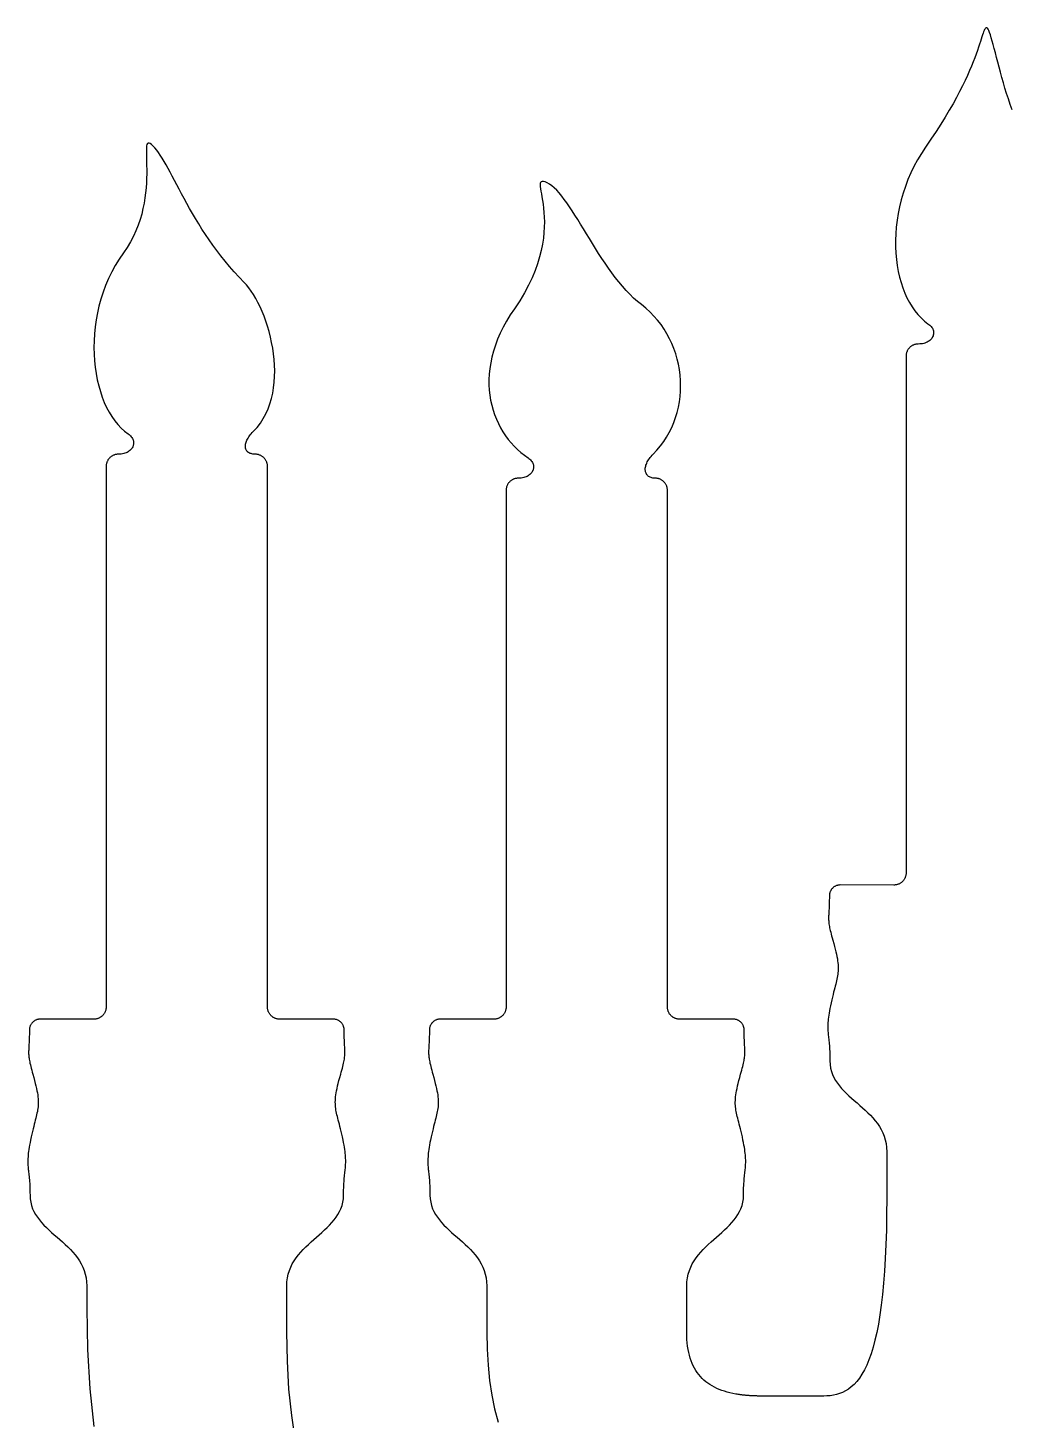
# Model space of a CAD drawing. Extents: x -14 to 98, y -16 to 114.
# Drawn here: x 11.45 to 42.69, y 69.79 to 114 of the extents above; entities that cross this region are included whole.
import ezdxf

# ---------------------------------------------------------------- set-up
doc = ezdxf.new("R2010")
doc.units = 0
doc.layers.get('0').update_dxf_attribs({"linetype": 'CONTINUOUS'})

msp = doc.modelspace()

# ---------------------------------------------------------------- linework, layer by layer
at = {"color": 7}
for points in [[(41.881, 113.996), (41.862, 113.994), (41.844, 113.984), (41.827, 113.967), (41.811, 113.943), (41.796, 113.911), (41.78, 113.872), (41.763, 113.825), (41.745, 113.77), (41.726, 113.708), (41.704, 113.638), (41.68, 113.559), (41.653, 113.473), (41.622, 113.379), (41.588, 113.276), (41.549, 113.165), (41.505, 113.046), (41.455, 112.919), (41.4, 112.783), (41.339, 112.638), (41.271, 112.485), (41.195, 112.323), (41.112, 112.153), (41.02, 111.973), (40.92, 111.785), (40.811, 111.587), (40.692, 111.381), (40.564, 111.165), (40.424, 110.94), (40.274, 110.706), (40.112, 110.462), (39.938, 110.209)], [(42.691, 111.397), (42.629, 111.565), (42.57, 111.737), (42.513, 111.909), (42.46, 112.081), (42.409, 112.253), (42.361, 112.422), (42.315, 112.589), (42.272, 112.751), (42.231, 112.908), (42.192, 113.059), (42.155, 113.202), (42.12, 113.338), (42.087, 113.463), (42.056, 113.578), (42.027, 113.681), (41.999, 113.772), (41.973, 113.849), (41.948, 113.91), (41.925, 113.956), (41.902, 113.985), (41.881, 113.996)], [(15.426, 110.244), (15.374, 110.292), (15.331, 110.322), (15.296, 110.337), (15.269, 110.336), (15.247, 110.321), (15.232, 110.292), (15.221, 110.249), (15.214, 110.193), (15.211, 110.125), (15.211, 110.046), (15.212, 109.956), (15.215, 109.856), (15.218, 109.746), (15.221, 109.627), (15.222, 109.499), (15.222, 109.364), (15.219, 109.222), (15.213, 109.074), (15.203, 108.92), (15.188, 108.761), (15.167, 108.597), (15.14, 108.429), (15.105, 108.258), (15.063, 108.085), (15.013, 107.91), (14.953, 107.733), (14.882, 107.556), (14.801, 107.379), (14.709, 107.203), (14.604, 107.027), (14.486, 106.854)], [(18.316, 105.914), (18.155, 106.079), (18.001, 106.246), (17.853, 106.415), (17.711, 106.585), (17.575, 106.756), (17.445, 106.927), (17.32, 107.098), (17.201, 107.268), (17.087, 107.438), (16.977, 107.607), (16.872, 107.774), (16.772, 107.94), (16.676, 108.103), (16.584, 108.264), (16.495, 108.422), (16.411, 108.576), (16.329, 108.727), (16.251, 108.874), (16.176, 109.016), (16.103, 109.153), (16.033, 109.286), (15.966, 109.413), (15.9, 109.534), (15.836, 109.648), (15.774, 109.756), (15.714, 109.857), (15.655, 109.951), (15.596, 110.037), (15.539, 110.115), (15.482, 110.184), (15.426, 110.244)], [(39.938, 110.209), (39.806, 110.009), (39.684, 109.805), (39.572, 109.598), (39.471, 109.388), (39.38, 109.176), (39.298, 108.962), (39.227, 108.747), (39.165, 108.531), (39.113, 108.315), (39.07, 108.099), (39.036, 107.885), (39.011, 107.672), (38.995, 107.46), (38.988, 107.252), (38.989, 107.046), (38.998, 106.844), (39.015, 106.646), (39.041, 106.453), (39.074, 106.265), (39.115, 106.082), (39.163, 105.906), (39.218, 105.737), (39.281, 105.575), (39.35, 105.42), (39.427, 105.274), (39.51, 105.137), (39.599, 105.009), (39.695, 104.892), (39.796, 104.784), (39.904, 104.688), (40.017, 104.603)], [(27.932, 109.075), (27.865, 109.102), (27.812, 109.117), (27.771, 109.119), (27.741, 109.11), (27.721, 109.088), (27.71, 109.056), (27.707, 109.011), (27.71, 108.956), (27.719, 108.889), (27.731, 108.812), (27.747, 108.725), (27.764, 108.627), (27.782, 108.519), (27.8, 108.401), (27.816, 108.273), (27.829, 108.136), (27.838, 107.989), (27.842, 107.833), (27.84, 107.669), (27.83, 107.496), (27.811, 107.314), (27.783, 107.124), (27.743, 106.927), (27.692, 106.721), (27.627, 106.507), (27.547, 106.287), (27.452, 106.059), (27.34, 105.824), (27.211, 105.582), (27.062, 105.333), (26.892, 105.079)], [(30.921, 105.207), (30.796, 105.308), (30.673, 105.417), (30.552, 105.535), (30.434, 105.659), (30.318, 105.791), (30.204, 105.928), (30.092, 106.071), (29.982, 106.218), (29.875, 106.368), (29.769, 106.522), (29.665, 106.677), (29.564, 106.834), (29.464, 106.992), (29.366, 107.149), (29.27, 107.306), (29.175, 107.46), (29.082, 107.613), (28.991, 107.762), (28.901, 107.908), (28.813, 108.048), (28.727, 108.184), (28.641, 108.313), (28.558, 108.435), (28.475, 108.55), (28.394, 108.656), (28.314, 108.753), (28.235, 108.84), (28.158, 108.917), (28.082, 108.982), (28.006, 109.035), (27.932, 109.075)], [(14.486, 106.854), (14.35, 106.656), (14.225, 106.453), (14.112, 106.246), (14.01, 106.034), (13.918, 105.82), (13.838, 105.603), (13.767, 105.384), (13.707, 105.164), (13.657, 104.943), (13.616, 104.721), (13.585, 104.501), (13.564, 104.281), (13.551, 104.063), (13.547, 103.847), (13.552, 103.634), (13.566, 103.424), (13.587, 103.218), (13.617, 103.018), (13.654, 102.822), (13.699, 102.632), (13.752, 102.449), (13.811, 102.273), (13.878, 102.104), (13.951, 101.944), (14.03, 101.793), (14.116, 101.651), (14.208, 101.519), (14.305, 101.398), (14.408, 101.288), (14.517, 101.19), (14.631, 101.105)], [(18.604, 101.18), (18.723, 101.308), (18.829, 101.445), (18.922, 101.589), (19.004, 101.74), (19.075, 101.896), (19.134, 102.058), (19.183, 102.225), (19.222, 102.396), (19.251, 102.57), (19.271, 102.747), (19.282, 102.926), (19.285, 103.106), (19.28, 103.287), (19.267, 103.468), (19.247, 103.649), (19.221, 103.828), (19.188, 104.005), (19.149, 104.18), (19.106, 104.352), (19.057, 104.519), (19.003, 104.682), (18.946, 104.84), (18.885, 104.992), (18.82, 105.137), (18.753, 105.275), (18.684, 105.405), (18.612, 105.526), (18.539, 105.639), (18.465, 105.741), (18.391, 105.833), (18.316, 105.914)], [(26.892, 105.079), (26.761, 104.881), (26.642, 104.685), (26.535, 104.49), (26.441, 104.297), (26.358, 104.106), (26.287, 103.917), (26.227, 103.729), (26.178, 103.544), (26.139, 103.362), (26.11, 103.182), (26.092, 103.005), (26.083, 102.832), (26.083, 102.661), (26.093, 102.494), (26.11, 102.33), (26.137, 102.17), (26.171, 102.014), (26.213, 101.862), (26.263, 101.715), (26.319, 101.572), (26.383, 101.433), (26.453, 101.299), (26.529, 101.171), (26.611, 101.047), (26.699, 100.929), (26.792, 100.817), (26.889, 100.71), (26.992, 100.609), (27.099, 100.514), (27.209, 100.425), (27.324, 100.343)], [(31.294, 100.458), (31.415, 100.586), (31.527, 100.72), (31.629, 100.859), (31.723, 101.003), (31.807, 101.152), (31.883, 101.306), (31.949, 101.463), (32.007, 101.623), (32.056, 101.786), (32.096, 101.952), (32.127, 102.12), (32.149, 102.289), (32.162, 102.46), (32.167, 102.631), (32.162, 102.802), (32.149, 102.973), (32.128, 103.144), (32.097, 103.313), (32.058, 103.481), (32.011, 103.647), (31.954, 103.81), (31.889, 103.97), (31.816, 104.127), (31.734, 104.28), (31.643, 104.429), (31.544, 104.573), (31.436, 104.712), (31.32, 104.845), (31.195, 104.973), (31.062, 105.093), (30.921, 105.207)], [(40.017, 104.603), (40.048, 104.582), (40.075, 104.559), (40.099, 104.535), (40.121, 104.511), (40.14, 104.485), (40.156, 104.459), (40.169, 104.432), (40.179, 104.405), (40.187, 104.378), (40.191, 104.35), (40.194, 104.322), (40.193, 104.294), (40.19, 104.267), (40.184, 104.24), (40.176, 104.213), (40.165, 104.187), (40.151, 104.161), (40.135, 104.137), (40.117, 104.113), (40.096, 104.091), (40.072, 104.07), (40.046, 104.05), (40.018, 104.032), (39.987, 104.015), (39.954, 104.001), (39.919, 103.988), (39.882, 103.977), (39.842, 103.968), (39.8, 103.962), (39.756, 103.958), (39.709, 103.957)], [(39.709, 103.957), (39.688, 103.956), (39.668, 103.954), (39.648, 103.952), (39.628, 103.948), (39.609, 103.944), (39.59, 103.938), (39.572, 103.932), (39.553, 103.924), (39.536, 103.916), (39.519, 103.907), (39.502, 103.897), (39.486, 103.886), (39.47, 103.875), (39.456, 103.863), (39.441, 103.85), (39.428, 103.836), (39.415, 103.822), (39.403, 103.807), (39.391, 103.791), (39.38, 103.775), (39.37, 103.759), (39.361, 103.742), (39.353, 103.724), (39.346, 103.706), (39.339, 103.687), (39.334, 103.668), (39.329, 103.649), (39.325, 103.629), (39.323, 103.609), (39.321, 103.589), (39.321, 103.568)], [(39.321, 103.568), (39.321, 94.072), (39.321, 87.164)], [(14.631, 101.105), (14.661, 101.084), (14.688, 101.061), (14.713, 101.037), (14.734, 101.013), (14.753, 100.987), (14.769, 100.961), (14.782, 100.934), (14.792, 100.907), (14.8, 100.879), (14.805, 100.852), (14.807, 100.824), (14.806, 100.796), (14.803, 100.769), (14.797, 100.742), (14.789, 100.715), (14.778, 100.689), (14.765, 100.663), (14.748, 100.639), (14.73, 100.615), (14.709, 100.593), (14.686, 100.572), (14.66, 100.552), (14.631, 100.534), (14.601, 100.517), (14.568, 100.502), (14.533, 100.49), (14.495, 100.479), (14.455, 100.47), (14.413, 100.464), (14.369, 100.46), (14.322, 100.458)], [(18.667, 100.458), (18.631, 100.46), (18.596, 100.463), (18.564, 100.468), (18.534, 100.476), (18.506, 100.485), (18.481, 100.496), (18.458, 100.51), (18.437, 100.524), (18.418, 100.541), (18.402, 100.559), (18.388, 100.579), (18.376, 100.6), (18.367, 100.622), (18.36, 100.646), (18.355, 100.671), (18.353, 100.697), (18.353, 100.724), (18.355, 100.753), (18.36, 100.782), (18.367, 100.812), (18.376, 100.843), (18.388, 100.875), (18.402, 100.907), (18.419, 100.94), (18.438, 100.973), (18.459, 101.007), (18.483, 101.041), (18.51, 101.075), (18.539, 101.11), (18.57, 101.145), (18.604, 101.18)], [(14.322, 100.458), (14.302, 100.458), (14.281, 100.456), (14.261, 100.454), (14.242, 100.45), (14.222, 100.445), (14.203, 100.44), (14.185, 100.433), (14.167, 100.426), (14.149, 100.418), (14.132, 100.409), (14.115, 100.399), (14.099, 100.388), (14.084, 100.377), (14.069, 100.364), (14.055, 100.351), (14.041, 100.338), (14.028, 100.324), (14.016, 100.309), (14.004, 100.293), (13.994, 100.277), (13.984, 100.261), (13.975, 100.243), (13.966, 100.226), (13.959, 100.208), (13.953, 100.189), (13.947, 100.17), (13.942, 100.151), (13.939, 100.131), (13.936, 100.111), (13.935, 100.091), (13.934, 100.07)], [(19.056, 100.07), (19.055, 100.091), (19.053, 100.111), (19.051, 100.131), (19.047, 100.151), (19.042, 100.17), (19.037, 100.189), (19.03, 100.208), (19.023, 100.226), (19.015, 100.243), (19.006, 100.261), (18.996, 100.277), (18.985, 100.293), (18.974, 100.309), (18.961, 100.324), (18.948, 100.338), (18.935, 100.351), (18.921, 100.364), (18.906, 100.377), (18.89, 100.388), (18.874, 100.399), (18.858, 100.409), (18.84, 100.418), (18.823, 100.426), (18.805, 100.433), (18.786, 100.44), (18.767, 100.445), (18.748, 100.45), (18.728, 100.454), (18.708, 100.456), (18.688, 100.458), (18.667, 100.458)], [(31.36, 99.697), (31.324, 99.698), (31.289, 99.702), (31.257, 99.708), (31.227, 99.716), (31.199, 99.726), (31.174, 99.739), (31.151, 99.753), (31.13, 99.769), (31.111, 99.788), (31.095, 99.807), (31.08, 99.829), (31.069, 99.852), (31.059, 99.876), (31.052, 99.902), (31.047, 99.929), (31.044, 99.957), (31.044, 99.986), (31.046, 100.016), (31.051, 100.047), (31.058, 100.079), (31.067, 100.112), (31.079, 100.145), (31.093, 100.179), (31.11, 100.213), (31.129, 100.248), (31.15, 100.283), (31.174, 100.318), (31.2, 100.353), (31.229, 100.388), (31.261, 100.423), (31.294, 100.458)], [(13.934, 100.07), (13.934, 92.639), (13.934, 82.904)], [(19.056, 82.904), (19.056, 92.639), (19.056, 100.07)], [(27.324, 100.343), (27.354, 100.322), (27.382, 100.299), (27.406, 100.276), (27.428, 100.251), (27.446, 100.226), (27.462, 100.199), (27.475, 100.173), (27.486, 100.145), (27.493, 100.118), (27.498, 100.09), (27.5, 100.062), (27.5, 100.035), (27.496, 100.007), (27.491, 99.98), (27.482, 99.953), (27.471, 99.927), (27.458, 99.902), (27.442, 99.877), (27.423, 99.854), (27.402, 99.831), (27.379, 99.81), (27.353, 99.79), (27.325, 99.772), (27.294, 99.756), (27.261, 99.741), (27.226, 99.728), (27.188, 99.717), (27.148, 99.708), (27.106, 99.702), (27.062, 99.698), (27.016, 99.697)], [(27.016, 99.697), (26.995, 99.696), (26.975, 99.695), (26.955, 99.692), (26.935, 99.688), (26.916, 99.684), (26.897, 99.678), (26.878, 99.672), (26.86, 99.664), (26.842, 99.656), (26.825, 99.647), (26.809, 99.637), (26.793, 99.626), (26.777, 99.615), (26.762, 99.603), (26.748, 99.59), (26.734, 99.576), (26.721, 99.562), (26.709, 99.547), (26.698, 99.532), (26.687, 99.516), (26.677, 99.499), (26.668, 99.482), (26.66, 99.464), (26.652, 99.446), (26.646, 99.428), (26.64, 99.409), (26.636, 99.389), (26.632, 99.37), (26.629, 99.349), (26.628, 99.329), (26.627, 99.309)], [(31.749, 99.309), (31.748, 99.329), (31.747, 99.349), (31.744, 99.37), (31.74, 99.389), (31.736, 99.409), (31.73, 99.428), (31.724, 99.446), (31.716, 99.464), (31.708, 99.482), (31.699, 99.499), (31.689, 99.516), (31.678, 99.532), (31.667, 99.547), (31.655, 99.562), (31.642, 99.576), (31.628, 99.59), (31.614, 99.603), (31.599, 99.615), (31.583, 99.626), (31.567, 99.637), (31.551, 99.647), (31.534, 99.656), (31.516, 99.664), (31.498, 99.672), (31.479, 99.678), (31.46, 99.684), (31.441, 99.688), (31.421, 99.692), (31.401, 99.695), (31.381, 99.696), (31.36, 99.697)], [(26.627, 99.309), (26.627, 92.639), (26.627, 82.904)], [(31.749, 82.904), (31.749, 85.065), (31.749, 90.581), (31.749, 92.639), (31.749, 99.309)], [(39.321, 87.164), (39.32, 87.144), (39.319, 87.123), (39.316, 87.104), (39.312, 87.084), (39.308, 87.065), (39.302, 87.046), (39.296, 87.028), (39.289, 87.01), (39.28, 86.993), (39.271, 86.976), (39.262, 86.959), (39.251, 86.943), (39.24, 86.928), (39.228, 86.913), (39.215, 86.899), (39.201, 86.886), (39.187, 86.873), (39.172, 86.861), (39.157, 86.849), (39.141, 86.839), (39.125, 86.829), (39.108, 86.82), (39.09, 86.812), (39.073, 86.805), (39.054, 86.798), (39.035, 86.793), (39.016, 86.788), (38.997, 86.785), (38.977, 86.782), (38.957, 86.78), (38.936, 86.78)], [(37.232, 86.782), (37.214, 86.781), (37.196, 86.78), (37.178, 86.778), (37.16, 86.774), (37.143, 86.77), (37.126, 86.765), (37.11, 86.76), (37.094, 86.753), (37.078, 86.746), (37.063, 86.737), (37.048, 86.729), (37.033, 86.719), (37.02, 86.709), (37.006, 86.698), (36.994, 86.687), (36.982, 86.674), (36.97, 86.662), (36.959, 86.648), (36.949, 86.635), (36.94, 86.62), (36.931, 86.606), (36.923, 86.59), (36.915, 86.575), (36.909, 86.559), (36.903, 86.542), (36.898, 86.525), (36.894, 86.508), (36.891, 86.49), (36.888, 86.473), (36.887, 86.454), (36.886, 86.436)], [(38.936, 86.78), (37.232, 86.782)], [(36.886, 86.436), (36.886, 86.363), (36.885, 86.296), (36.884, 86.233), (36.882, 86.176), (36.88, 86.122), (36.878, 86.072), (36.876, 86.026), (36.873, 85.982), (36.871, 85.942), (36.868, 85.904), (36.866, 85.868), (36.865, 85.834), (36.863, 85.801), (36.862, 85.769), (36.862, 85.737), (36.862, 85.706), (36.863, 85.675), (36.865, 85.644), (36.867, 85.611), (36.871, 85.578), (36.875, 85.543), (36.881, 85.506), (36.888, 85.467), (36.896, 85.425), (36.906, 85.38), (36.917, 85.332), (36.93, 85.281), (36.944, 85.225), (36.96, 85.165), (36.978, 85.1), (36.997, 85.031)], [(36.997, 85.031), (37.026, 84.928), (37.052, 84.832), (37.075, 84.743), (37.095, 84.659), (37.113, 84.581), (37.128, 84.507), (37.14, 84.439), (37.15, 84.374), (37.158, 84.312), (37.163, 84.254), (37.167, 84.199), (37.168, 84.145), (37.168, 84.094), (37.165, 84.043), (37.161, 83.994), (37.155, 83.945), (37.147, 83.896), (37.138, 83.846), (37.128, 83.795), (37.116, 83.743), (37.103, 83.689), (37.089, 83.632), (37.074, 83.573), (37.057, 83.511), (37.04, 83.445), (37.022, 83.374), (37.003, 83.299), (36.984, 83.219), (36.964, 83.134), (36.944, 83.042), (36.923, 82.944)], [(13.934, 82.904), (13.934, 82.884), (13.932, 82.864), (13.929, 82.844), (13.926, 82.824), (13.921, 82.805), (13.916, 82.787), (13.909, 82.768), (13.902, 82.75), (13.894, 82.733), (13.885, 82.716), (13.875, 82.699), (13.864, 82.684), (13.853, 82.668), (13.841, 82.654), (13.828, 82.639), (13.815, 82.626), (13.801, 82.613), (13.786, 82.601), (13.771, 82.59), (13.755, 82.579), (13.738, 82.569), (13.721, 82.56), (13.704, 82.552), (13.686, 82.545), (13.668, 82.538), (13.649, 82.533), (13.63, 82.528), (13.61, 82.525), (13.59, 82.522), (13.57, 82.521), (13.55, 82.52)], [(19.44, 82.52), (19.419, 82.521), (19.399, 82.522), (19.379, 82.525), (19.36, 82.528), (19.341, 82.533), (19.322, 82.538), (19.304, 82.545), (19.286, 82.552), (19.268, 82.56), (19.251, 82.569), (19.235, 82.579), (19.219, 82.59), (19.204, 82.601), (19.189, 82.613), (19.175, 82.626), (19.161, 82.639), (19.149, 82.654), (19.137, 82.668), (19.125, 82.684), (19.115, 82.699), (19.105, 82.716), (19.096, 82.733), (19.088, 82.75), (19.08, 82.768), (19.074, 82.787), (19.068, 82.805), (19.064, 82.824), (19.06, 82.844), (19.058, 82.864), (19.056, 82.884), (19.056, 82.904)], [(26.627, 82.904), (26.627, 82.884), (26.625, 82.864), (26.623, 82.844), (26.619, 82.824), (26.614, 82.805), (26.609, 82.787), (26.602, 82.768), (26.595, 82.75), (26.587, 82.733), (26.578, 82.716), (26.568, 82.699), (26.558, 82.684), (26.546, 82.668), (26.534, 82.654), (26.521, 82.639), (26.508, 82.626), (26.494, 82.613), (26.479, 82.601), (26.464, 82.59), (26.448, 82.579), (26.431, 82.569), (26.414, 82.56), (26.397, 82.552), (26.379, 82.545), (26.361, 82.538), (26.342, 82.533), (26.323, 82.528), (26.303, 82.525), (26.284, 82.522), (26.263, 82.521), (26.243, 82.52)], [(32.133, 82.52), (32.112, 82.521), (32.092, 82.522), (32.073, 82.525), (32.053, 82.528), (32.034, 82.533), (32.015, 82.538), (31.997, 82.545), (31.979, 82.552), (31.961, 82.56), (31.945, 82.569), (31.928, 82.579), (31.912, 82.59), (31.897, 82.601), (31.882, 82.613), (31.868, 82.626), (31.855, 82.639), (31.842, 82.654), (31.83, 82.668), (31.818, 82.684), (31.808, 82.699), (31.798, 82.716), (31.789, 82.733), (31.781, 82.75), (31.774, 82.768), (31.767, 82.787), (31.762, 82.805), (31.757, 82.824), (31.753, 82.844), (31.751, 82.864), (31.749, 82.884), (31.749, 82.904)], [(36.923, 82.944), (36.907, 82.862), (36.892, 82.784), (36.88, 82.712), (36.869, 82.644), (36.86, 82.581), (36.853, 82.521), (36.847, 82.465), (36.843, 82.412), (36.84, 82.362), (36.838, 82.314), (36.838, 82.268), (36.838, 82.224), (36.84, 82.181), (36.842, 82.138), (36.845, 82.097), (36.849, 82.055), (36.853, 82.013), (36.857, 81.971), (36.862, 81.927), (36.867, 81.882), (36.872, 81.836), (36.877, 81.787), (36.882, 81.736), (36.887, 81.682), (36.892, 81.625), (36.896, 81.564), (36.899, 81.499), (36.902, 81.43), (36.905, 81.356), (36.906, 81.278), (36.907, 81.193)], [(11.845, 82.522), (11.827, 82.522), (11.809, 82.52), (11.791, 82.518), (11.774, 82.515), (11.756, 82.511), (11.74, 82.506), (11.723, 82.5), (11.707, 82.493), (11.691, 82.486), (11.676, 82.478), (11.661, 82.469), (11.647, 82.459), (11.633, 82.449), (11.62, 82.438), (11.607, 82.427), (11.595, 82.415), (11.584, 82.402), (11.573, 82.389), (11.562, 82.375), (11.553, 82.361), (11.544, 82.346), (11.536, 82.331), (11.529, 82.315), (11.522, 82.299), (11.516, 82.282), (11.511, 82.265), (11.507, 82.248), (11.504, 82.231), (11.502, 82.213), (11.5, 82.195), (11.5, 82.176)], [(13.55, 82.52), (11.845, 82.522)], [(21.144, 82.522), (19.44, 82.52)], [(21.49, 82.176), (21.489, 82.195), (21.488, 82.213), (21.486, 82.231), (21.482, 82.248), (21.478, 82.265), (21.473, 82.282), (21.467, 82.299), (21.461, 82.315), (21.454, 82.331), (21.445, 82.346), (21.437, 82.361), (21.427, 82.375), (21.417, 82.389), (21.406, 82.402), (21.395, 82.415), (21.382, 82.427), (21.37, 82.438), (21.356, 82.449), (21.343, 82.459), (21.328, 82.469), (21.314, 82.478), (21.298, 82.486), (21.283, 82.493), (21.267, 82.5), (21.25, 82.506), (21.233, 82.511), (21.216, 82.515), (21.198, 82.518), (21.181, 82.52), (21.162, 82.522), (21.144, 82.522)], [(24.539, 82.522), (24.52, 82.522), (24.502, 82.52), (24.484, 82.518), (24.467, 82.515), (24.45, 82.511), (24.433, 82.506), (24.416, 82.5), (24.4, 82.493), (24.384, 82.486), (24.369, 82.478), (24.354, 82.469), (24.34, 82.459), (24.326, 82.449), (24.313, 82.438), (24.3, 82.427), (24.288, 82.415), (24.277, 82.402), (24.266, 82.389), (24.256, 82.375), (24.246, 82.361), (24.237, 82.346), (24.229, 82.331), (24.222, 82.315), (24.215, 82.299), (24.209, 82.282), (24.205, 82.265), (24.2, 82.248), (24.197, 82.231), (24.195, 82.213), (24.193, 82.195), (24.193, 82.176)], [(26.243, 82.52), (24.539, 82.522)], [(33.837, 82.522), (33.007, 82.521), (32.133, 82.52)], [(34.183, 82.176), (34.183, 82.195), (34.181, 82.213), (34.179, 82.231), (34.176, 82.248), (34.171, 82.265), (34.166, 82.282), (34.161, 82.299), (34.154, 82.315), (34.147, 82.331), (34.139, 82.346), (34.13, 82.361), (34.12, 82.375), (34.11, 82.389), (34.099, 82.402), (34.088, 82.415), (34.076, 82.427), (34.063, 82.438), (34.05, 82.449), (34.036, 82.459), (34.022, 82.469), (34.007, 82.478), (33.992, 82.486), (33.976, 82.493), (33.96, 82.5), (33.943, 82.506), (33.926, 82.511), (33.909, 82.515), (33.892, 82.518), (33.874, 82.52), (33.856, 82.522), (33.837, 82.522)], [(11.5, 82.176), (11.499, 82.104), (11.499, 82.036), (11.497, 81.974), (11.496, 81.916), (11.494, 81.862), (11.491, 81.812), (11.489, 81.766), (11.486, 81.723), (11.484, 81.682), (11.482, 81.644), (11.48, 81.608), (11.478, 81.574), (11.477, 81.541), (11.476, 81.509), (11.475, 81.478), (11.475, 81.447), (11.476, 81.416), (11.478, 81.384), (11.481, 81.352), (11.484, 81.318), (11.489, 81.283), (11.495, 81.246), (11.501, 81.207), (11.51, 81.165), (11.519, 81.121), (11.53, 81.073), (11.543, 81.021), (11.557, 80.965), (11.573, 80.905), (11.591, 80.841), (11.611, 80.771)], [(21.379, 80.771), (21.398, 80.841), (21.416, 80.905), (21.432, 80.965), (21.446, 81.021), (21.459, 81.073), (21.47, 81.121), (21.48, 81.165), (21.488, 81.207), (21.495, 81.246), (21.501, 81.283), (21.505, 81.318), (21.509, 81.352), (21.511, 81.384), (21.513, 81.416), (21.514, 81.447), (21.514, 81.478), (21.514, 81.509), (21.513, 81.541), (21.512, 81.574), (21.51, 81.608), (21.508, 81.644), (21.505, 81.682), (21.503, 81.723), (21.501, 81.766), (21.498, 81.812), (21.496, 81.862), (21.494, 81.916), (21.492, 81.974), (21.491, 82.036), (21.49, 82.104), (21.49, 82.176)], [(24.193, 82.176), (24.193, 82.104), (24.192, 82.036), (24.19, 81.974), (24.189, 81.916), (24.187, 81.862), (24.184, 81.812), (24.182, 81.766), (24.18, 81.723), (24.177, 81.682), (24.175, 81.644), (24.173, 81.608), (24.171, 81.574), (24.17, 81.541), (24.169, 81.509), (24.168, 81.478), (24.169, 81.447), (24.17, 81.416), (24.171, 81.384), (24.174, 81.352), (24.177, 81.318), (24.182, 81.283), (24.188, 81.246), (24.195, 81.207), (24.203, 81.165), (24.213, 81.121), (24.224, 81.073), (24.236, 81.021), (24.251, 80.965), (24.267, 80.905), (24.284, 80.841), (24.304, 80.771)], [(34.072, 80.771), (34.092, 80.841), (34.109, 80.905), (34.125, 80.965), (34.14, 81.021), (34.152, 81.073), (34.163, 81.121), (34.173, 81.165), (34.181, 81.207), (34.188, 81.246), (34.194, 81.283), (34.199, 81.318), (34.202, 81.352), (34.205, 81.384), (34.206, 81.416), (34.207, 81.447), (34.208, 81.478), (34.207, 81.509), (34.206, 81.541), (34.205, 81.574), (34.203, 81.608), (34.201, 81.644), (34.199, 81.682), (34.196, 81.723), (34.194, 81.766), (34.191, 81.812), (34.189, 81.862), (34.187, 81.916), (34.185, 81.974), (34.184, 82.036), (34.183, 82.104), (34.183, 82.176)], [(36.907, 81.193), (36.912, 81.078), (36.928, 80.968), (36.954, 80.864), (36.989, 80.764), (37.032, 80.669), (37.083, 80.577), (37.141, 80.489), (37.205, 80.405), (37.274, 80.322), (37.348, 80.242), (37.426, 80.164), (37.507, 80.087), (37.591, 80.012), (37.677, 79.936), (37.764, 79.861), (37.851, 79.785), (37.938, 79.708), (38.023, 79.63), (38.107, 79.551), (38.189, 79.469), (38.267, 79.385), (38.341, 79.298), (38.41, 79.208), (38.474, 79.113), (38.532, 79.015), (38.583, 78.911), (38.626, 78.803), (38.661, 78.689), (38.687, 78.569), (38.703, 78.442), (38.708, 78.309)], [(11.611, 80.771), (11.64, 80.668), (11.665, 80.573), (11.688, 80.483), (11.708, 80.399), (11.726, 80.321), (11.741, 80.248), (11.753, 80.179), (11.763, 80.114), (11.771, 80.053), (11.777, 79.994), (11.78, 79.939), (11.782, 79.886), (11.781, 79.834), (11.779, 79.784), (11.774, 79.734), (11.768, 79.685), (11.761, 79.636), (11.752, 79.586), (11.741, 79.535), (11.73, 79.483), (11.717, 79.429), (11.702, 79.373), (11.687, 79.313), (11.671, 79.251), (11.654, 79.185), (11.636, 79.114), (11.617, 79.04), (11.597, 78.959), (11.578, 78.874), (11.557, 78.782), (11.536, 78.684)], [(21.453, 78.684), (21.432, 78.782), (21.412, 78.874), (21.392, 78.959), (21.373, 79.04), (21.354, 79.114), (21.336, 79.185), (21.319, 79.251), (21.303, 79.313), (21.287, 79.373), (21.273, 79.429), (21.26, 79.483), (21.248, 79.535), (21.238, 79.586), (21.229, 79.636), (21.221, 79.685), (21.215, 79.734), (21.211, 79.784), (21.209, 79.834), (21.208, 79.886), (21.209, 79.939), (21.213, 79.994), (21.218, 80.053), (21.226, 80.114), (21.236, 80.179), (21.249, 80.248), (21.264, 80.321), (21.281, 80.399), (21.301, 80.483), (21.324, 80.573), (21.35, 80.668), (21.379, 80.771)], [(24.304, 80.771), (24.333, 80.668), (24.358, 80.573), (24.381, 80.483), (24.402, 80.399), (24.419, 80.321), (24.434, 80.248), (24.447, 80.179), (24.457, 80.114), (24.464, 80.053), (24.47, 79.994), (24.473, 79.939), (24.475, 79.886), (24.474, 79.834), (24.472, 79.784), (24.468, 79.734), (24.462, 79.685), (24.454, 79.636), (24.445, 79.586), (24.435, 79.535), (24.423, 79.483), (24.41, 79.429), (24.395, 79.373), (24.38, 79.313), (24.364, 79.251), (24.347, 79.185), (24.329, 79.114), (24.31, 79.04), (24.291, 78.959), (24.271, 78.874), (24.25, 78.782), (24.23, 78.684)], [(34.146, 78.684), (34.126, 78.782), (34.105, 78.874), (34.085, 78.959), (34.066, 79.04), (34.047, 79.114), (34.029, 79.185), (34.012, 79.251), (33.996, 79.313), (33.98, 79.373), (33.966, 79.429), (33.953, 79.483), (33.941, 79.535), (33.931, 79.586), (33.922, 79.636), (33.914, 79.685), (33.908, 79.734), (33.904, 79.784), (33.902, 79.834), (33.901, 79.886), (33.903, 79.939), (33.906, 79.994), (33.912, 80.053), (33.919, 80.114), (33.929, 80.179), (33.942, 80.248), (33.957, 80.321), (33.974, 80.399), (33.995, 80.483), (34.017, 80.573), (34.043, 80.668), (34.072, 80.771)], [(11.536, 78.684), (11.52, 78.602), (11.505, 78.525), (11.493, 78.452), (11.482, 78.385), (11.473, 78.321), (11.466, 78.262), (11.461, 78.206), (11.456, 78.153), (11.453, 78.102), (11.452, 78.054), (11.451, 78.008), (11.452, 77.964), (11.453, 77.921), (11.455, 77.879), (11.458, 77.837), (11.462, 77.795), (11.466, 77.753), (11.471, 77.711), (11.475, 77.667), (11.48, 77.623), (11.486, 77.576), (11.491, 77.527), (11.496, 77.476), (11.501, 77.422), (11.505, 77.365), (11.509, 77.304), (11.513, 77.24), (11.516, 77.17), (11.518, 77.097), (11.519, 77.018), (11.52, 76.934)], [(21.47, 76.934), (21.47, 77.018), (21.472, 77.097), (21.474, 77.17), (21.477, 77.24), (21.48, 77.304), (21.484, 77.365), (21.489, 77.422), (21.494, 77.476), (21.499, 77.527), (21.504, 77.576), (21.509, 77.623), (21.514, 77.667), (21.519, 77.711), (21.523, 77.753), (21.528, 77.795), (21.531, 77.837), (21.534, 77.879), (21.536, 77.921), (21.538, 77.964), (21.538, 78.008), (21.538, 78.054), (21.536, 78.102), (21.533, 78.153), (21.529, 78.206), (21.523, 78.262), (21.516, 78.321), (21.507, 78.385), (21.497, 78.452), (21.484, 78.525), (21.47, 78.602), (21.453, 78.684)], [(24.23, 78.684), (24.213, 78.602), (24.199, 78.525), (24.186, 78.452), (24.176, 78.385), (24.167, 78.321), (24.159, 78.262), (24.154, 78.206), (24.15, 78.153), (24.147, 78.102), (24.145, 78.054), (24.144, 78.008), (24.145, 77.964), (24.146, 77.921), (24.149, 77.879), (24.152, 77.837), (24.155, 77.795), (24.159, 77.753), (24.164, 77.711), (24.169, 77.667), (24.174, 77.623), (24.179, 77.576), (24.184, 77.527), (24.189, 77.476), (24.194, 77.422), (24.198, 77.365), (24.202, 77.304), (24.206, 77.24), (24.209, 77.17), (24.211, 77.097), (24.213, 77.018), (24.213, 76.934)], [(34.163, 76.934), (34.163, 77.018), (34.165, 77.097), (34.167, 77.17), (34.17, 77.24), (34.174, 77.304), (34.178, 77.365), (34.182, 77.422), (34.187, 77.476), (34.192, 77.527), (34.197, 77.576), (34.202, 77.623), (34.207, 77.667), (34.212, 77.711), (34.217, 77.753), (34.221, 77.795), (34.224, 77.837), (34.227, 77.879), (34.23, 77.921), (34.231, 77.964), (34.232, 78.008), (34.231, 78.054), (34.229, 78.102), (34.226, 78.153), (34.222, 78.206), (34.217, 78.262), (34.209, 78.321), (34.2, 78.385), (34.19, 78.452), (34.177, 78.525), (34.163, 78.602), (34.146, 78.684)], [(38.708, 78.309), (38.708, 76.838)], [(11.52, 76.934), (11.525, 76.818), (11.541, 76.709), (11.567, 76.604), (11.602, 76.504), (11.645, 76.409), (11.696, 76.318), (11.754, 76.23), (11.818, 76.145), (11.887, 76.063), (11.961, 75.983), (12.039, 75.905), (12.121, 75.828), (12.205, 75.752), (12.29, 75.676), (12.377, 75.601), (12.464, 75.525), (12.551, 75.449), (12.637, 75.371), (12.721, 75.291), (12.802, 75.21), (12.88, 75.125), (12.954, 75.038), (13.023, 74.948), (13.087, 74.853), (13.145, 74.755), (13.196, 74.651), (13.239, 74.543), (13.274, 74.429), (13.3, 74.309), (13.316, 74.183), (13.321, 74.049)], [(19.668, 74.049), (19.674, 74.183), (19.69, 74.309), (19.715, 74.429), (19.75, 74.543), (19.794, 74.651), (19.844, 74.755), (19.902, 74.853), (19.966, 74.948), (20.035, 75.038), (20.11, 75.125), (20.188, 75.21), (20.269, 75.291), (20.353, 75.371), (20.438, 75.449), (20.525, 75.525), (20.612, 75.601), (20.699, 75.676), (20.785, 75.752), (20.869, 75.828), (20.95, 75.905), (21.028, 75.983), (21.102, 76.063), (21.172, 76.145), (21.236, 76.23), (21.293, 76.318), (21.344, 76.409), (21.387, 76.504), (21.422, 76.604), (21.448, 76.709), (21.464, 76.818), (21.47, 76.934)], [(24.213, 76.934), (24.219, 76.818), (24.235, 76.709), (24.26, 76.604), (24.295, 76.504), (24.339, 76.409), (24.389, 76.318), (24.447, 76.23), (24.511, 76.145), (24.581, 76.063), (24.655, 75.983), (24.733, 75.905), (24.814, 75.828), (24.898, 75.752), (24.984, 75.676), (25.07, 75.601), (25.157, 75.525), (25.244, 75.449), (25.33, 75.371), (25.414, 75.291), (25.495, 75.21), (25.573, 75.125), (25.647, 75.038), (25.717, 74.948), (25.781, 74.853), (25.838, 74.755), (25.889, 74.651), (25.932, 74.543), (25.967, 74.429), (25.993, 74.309), (26.009, 74.183), (26.015, 74.049)], [(32.361, 74.049), (32.367, 74.183), (32.383, 74.309), (32.409, 74.429), (32.444, 74.543), (32.487, 74.651), (32.538, 74.755), (32.595, 74.853), (32.659, 74.948), (32.729, 75.038), (32.803, 75.125), (32.881, 75.21), (32.962, 75.291), (33.046, 75.371), (33.132, 75.449), (33.218, 75.525), (33.306, 75.601), (33.392, 75.676), (33.478, 75.752), (33.562, 75.828), (33.643, 75.905), (33.721, 75.983), (33.795, 76.063), (33.865, 76.145), (33.929, 76.23), (33.986, 76.318), (34.037, 76.409), (34.081, 76.504), (34.115, 76.604), (34.141, 76.709), (34.157, 76.818), (34.163, 76.934)], [(38.708, 76.838), (38.705, 76.318), (38.697, 75.826), (38.683, 75.363), (38.663, 74.927), (38.639, 74.517), (38.609, 74.134), (38.575, 73.775), (38.535, 73.441), (38.492, 73.13), (38.444, 72.842), (38.391, 72.575), (38.335, 72.329), (38.275, 72.104), (38.211, 71.897), (38.143, 71.709), (38.072, 71.539), (37.998, 71.386), (37.921, 71.249), (37.841, 71.127), (37.758, 71.019), (37.672, 70.925), (37.584, 70.844), (37.494, 70.775), (37.401, 70.717), (37.307, 70.669), (37.211, 70.631), (37.113, 70.602), (37.014, 70.58), (36.913, 70.566), (36.811, 70.558), (36.708, 70.555)], [(13.321, 74.049), (13.321, 73.34)], [(19.668, 72.578), (19.668, 74.049)], [(26.015, 74.049), (26.015, 72.578)], [(32.361, 72.578), (32.361, 74.049)], [(13.321, 73.34), (13.346, 72.031), (13.421, 70.78), (13.544, 69.584)], [(19.945, 69.134), (19.825, 69.936), (19.738, 70.777), (19.686, 71.658), (19.668, 72.578)], [(26.015, 72.578), (26.025, 72.046), (26.055, 71.537), (26.105, 71.05), (26.175, 70.586), (26.264, 70.144), (26.373, 69.724)], [(33.916, 70.618), (33.822, 70.636), (33.73, 70.657), (33.642, 70.68), (33.555, 70.706), (33.472, 70.734), (33.391, 70.765), (33.313, 70.799), (33.238, 70.836), (33.166, 70.875), (33.097, 70.918), (33.03, 70.963), (32.967, 71.011), (32.907, 71.063), (32.849, 71.117), (32.795, 71.175), (32.743, 71.236), (32.695, 71.301), (32.65, 71.368), (32.608, 71.439), (32.569, 71.514), (32.534, 71.592), (32.501, 71.674), (32.472, 71.759), (32.446, 71.848), (32.424, 71.941), (32.405, 72.037), (32.389, 72.137), (32.377, 72.242), (32.368, 72.35), (32.363, 72.462), (32.361, 72.578)], [(34.722, 70.555), (34.694, 70.556), (34.666, 70.556), (34.638, 70.556), (34.61, 70.556), (34.582, 70.557), (34.555, 70.558), (34.528, 70.559), (34.5, 70.559), (34.473, 70.561), (34.446, 70.562), (34.419, 70.563), (34.393, 70.565), (34.366, 70.566), (34.34, 70.568), (34.314, 70.57), (34.288, 70.572), (34.262, 70.574), (34.236, 70.576), (34.211, 70.579), (34.185, 70.581), (34.16, 70.584), (34.135, 70.587), (34.11, 70.59), (34.085, 70.593), (34.061, 70.596), (34.036, 70.599), (34.012, 70.603), (33.988, 70.606), (33.964, 70.61), (33.94, 70.614), (33.916, 70.618)], [(36.708, 70.555), (34.722, 70.555)]]:
    msp.add_lwpolyline(points, dxfattribs=at)

doc.saveas('drawing.dxf')
